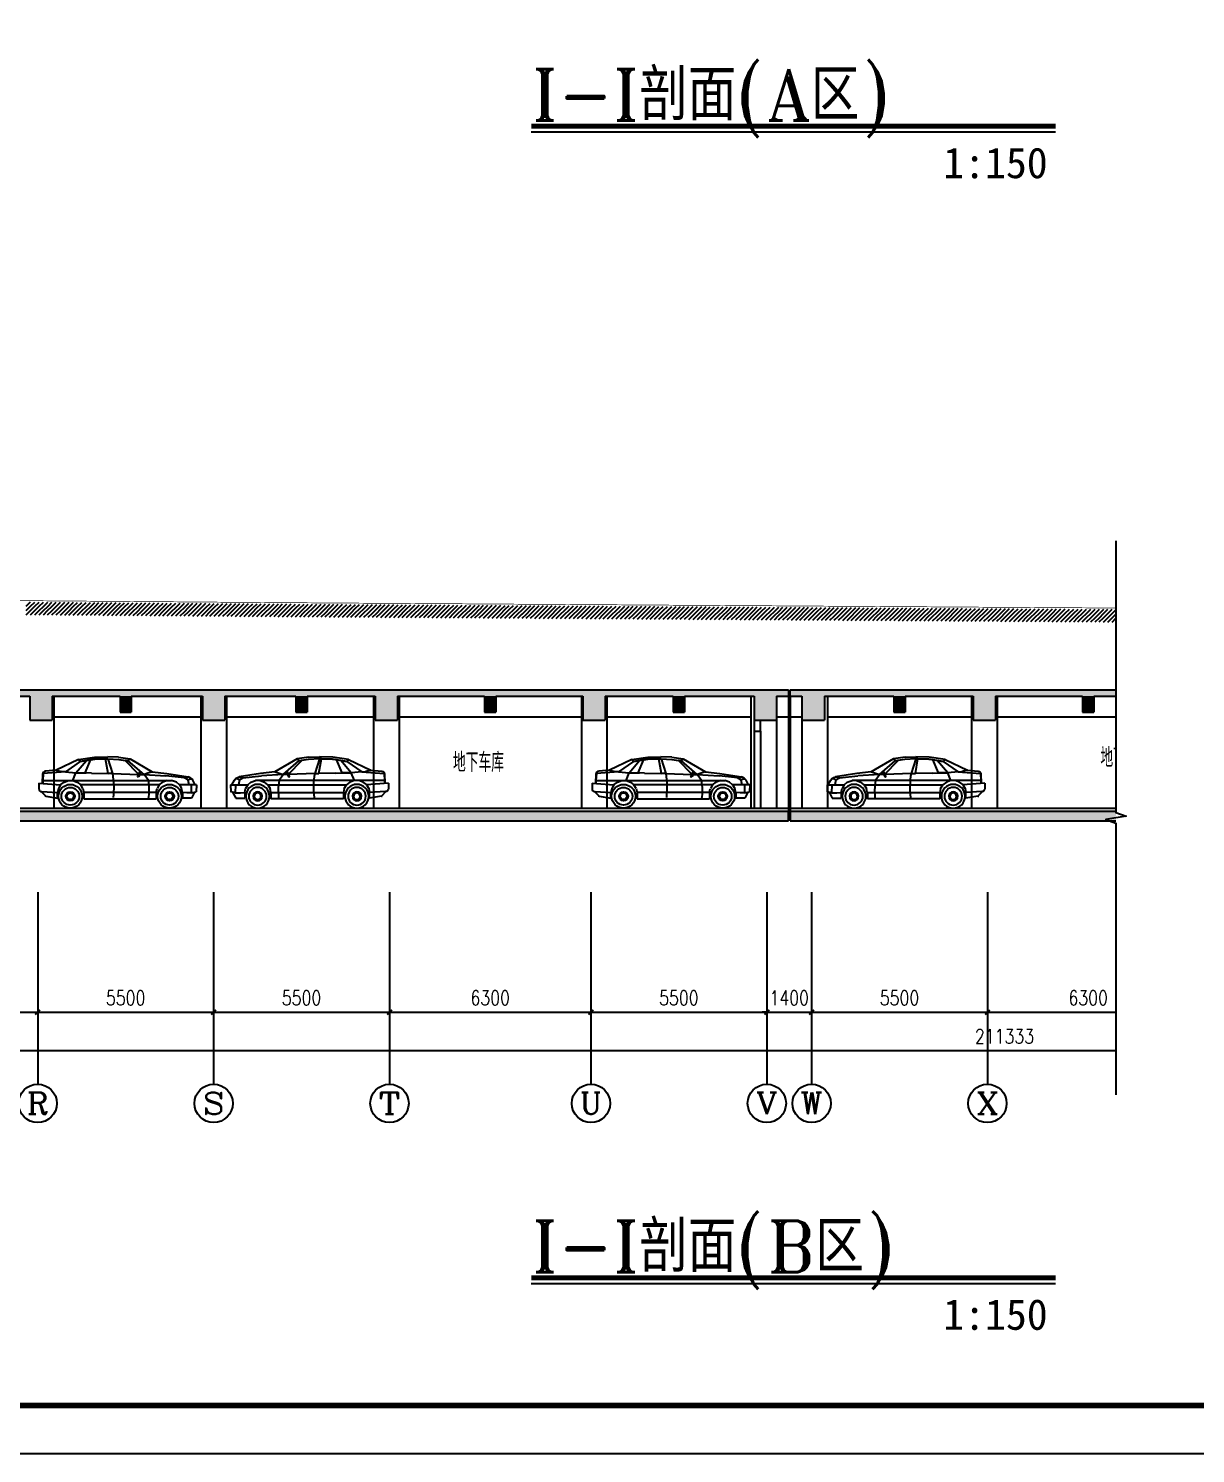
# Model space of a CAD drawing. Extents: x -1348811 to 123514, y -640545 to 749356.
# Drawn here: x -829079 to -792585, y 55076 to 99626 of the extents above; entities that cross this region are included whole.
import ezdxf
from ezdxf.enums import TextEntityAlignment as Align
from ezdxf.xclip import XClip

# ---------------------------------------------------------------- set-up
doc = ezdxf.new("R2010")
doc.units = 0
doc.header["$LTSCALE"] = 10
doc.header["$MEASUREMENT"] = 0
doc.header["$XCLIPFRAME"] = 0
doc.layers.get('0').update_dxf_attribs({"linetype": 'CONTINUOUS'})
doc.layers.get('Defpoints').update_dxf_attribs({"linetype": 'CONTINUOUS'})
for name, color, linetype in [('AXIS', 3, 'CONTINUOUS'), ('AXIS_TEXT', 7, 'CONTINUOUS'), ('DIM_SYMB', 3, 'CONTINUOUS'), ('PUB_HATCH', 9, 'CONTINUOUS'), ('TEXT', 7, 'CONTINUOUS'), ('TK', 7, 'CONTINUOUS'), ('wall', 8, 'CONTINUOUS'), ('WINDOW', 4, 'CONTINUOUS'), ('图框', 7, 'CONTINUOUS')]:
    doc.layers.add(name, color=color, linetype=linetype)
doc.styles.add('_TCH_AXIS', font='COMPLEX', dxfattribs={"bigfont": 'GBCBIG'})
doc.styles.add('DIM_FONT', font='SIMPLEX', dxfattribs={"width": 0.8, "bigfont": 'HZTXT'})
doc.styles.add('FS2', font='tjromans.shx', dxfattribs={"width": 0.8, "bigfont": 'tjhztxt.shx'})
doc.styles.get("Standard").update_dxf_attribs({"font": 'GBENOR', "bigfont": 'GBCBIG'})
doc.styles.add('STYLE5', font='simhei.ttf', dxfattribs={"width": 0.7})
doc.styles.add('TKZ1', font='tjromant.shx', dxfattribs={"width": 0.7, "bigfont": 'tjhts.shx'})
doc.dimstyles.new('DIMN150', dxfattribs={"dimscale": 1.5, "dimtxt": 300, "dimasz": 100, "dimexe": 250, "dimexo": 300, "dimgap": 150, "dimtad": 1, "dimdec": 0, "dimzin": 0, "dimdsep": 46, "dimtxsty": 'DIM_FONT', "dimblk": 'ARCHTICK', "dimcen": 0.09, "dimclrt": 7, "dimazin": 2, "dimtfac": 1, "dimtdec": 0, "dimtix": 1, "dimtmove": 2, "dimatfit": 3, "dimfxl": 0, "dimtolj": 1, "dimtzin": 0, "dimarcsym": 0})

# ---------------------------------------------------------------- blocks, each defined once
blk = doc.blocks.new('$elev$00000063')
for p, q in [((-1095, 1524), (-1792, 1196)), ((-1041, 1469), (-1505, 1142)), ((-1177, 1114), (-849, 1497)), ((-1095, 1524), (-596, 1598)), ((-1041, 1469), (-1095, 1524)), ((-1081, 1510), (-1068, 1497)), ((-1068, 1497), (-1041, 1469)), ((-1041, 1469), (-590, 1538)), ((-849, 1497), (-1041, 1469)), ((-891, 1109), (-713, 1524)), ((-713, 1524), (-849, 1497)), ((-685, 1524), (-713, 1524)), ((-590, 1538), (-685, 1524)), ((-596, 1598), (-183, 1613)), ((-180, 1551), (-590, 1538)), ((-590, 1538), (-249, 1551)), ((-249, 1551), (-180, 1551)), ((-166, 1087), (-249, 1551)), ((154, 1598), (-183, 1613)), ((-180, 1551), (161, 1524)), ((-180, 1551), (-33, 1085)), ((154, 1598), (516, 1551)), ((161, 1524), (462, 1483)), ((161, 1524), (366, 1497)), ((462, 1483), (366, 1497)), ((784, 1064), (366, 1497)), ((462, 1483), (489, 1524)), ((953, 1059), (462, 1483)), ((489, 1524), (516, 1551)), ((516, 1551), (1212, 1142)), ((-2218, 1068), (-2229, 786)), ((-2202, 1087), (-2215, 869)), ((-1505, 1142), (-2202, 1087)), ((-1792, 1196), (-2128, 1164)), ((-1792, 1196), (-1750, 1182)), ((-1750, 1182), (-1628, 1155)), ((-1505, 1142), (-1628, 1155)), ((-1505, 1142), (-1177, 1114)), ((-1273, 869), (-1177, 1114)), ((-1177, 1114), (-891, 1109)), ((-693, 1103), (-1177, 1114)), ((-891, 1109), (-853, 1107)), ((-693, 1103), (-166, 1087)), ((-33, 1085), (-166, 1087)), ((-33, 1085), (782, 1060)), ((746, 983), (779, 1053)), ((746, 983), (751, 987)), ((746, 983), (762, 983)), ((751, 987), (789, 1059)), ((783, 987), (762, 983)), ((779, 1053), (834, 1158)), ((822, 1059), (783, 987)), ((819, 1120), (789, 1059)), ((834, 1158), (819, 1120)), ((835, 1120), (822, 1059)), ((822, 1059), (953, 1059)), ((834, 1158), (835, 1120)), ((1076, 1101), (953, 1059)), ((1090, 869), (953, 1059)), ((953, 1059), (1636, 1019)), ((1172, 1128), (1076, 1101)), ((1212, 1142), (1172, 1128)), ((1212, 1142), (1661, 1087)), ((2210, 950), (1636, 1019)), ((1661, 1087), (2334, 982)), ((2319, 896), (2210, 950)), ((2219, 951), (2327, 973)), ((2319, 896), (2373, 909)), ((2319, 896), (2352, 738)), ((2373, 909), (2456, 923)), ((-2338, 786), (-2338, 622)), ((-2338, 786), (-1655, 732)), ((-2262, 524), (-2119, 377)), ((-2242, 522), (-1750, 500)), ((-2215, 869), (-2215, 786)), ((-2215, 869), (1814, 869)), ((-1723, 623), (-1750, 500)), ((-1750, 322), (-1750, 500)), ((-1655, 732), (-1723, 623)), ((-1650, 741), (-1546, 814)), ((-1546, 814), (-1409, 869)), ((-1273, 869), (-1136, 814)), ((-1136, 814), (-1027, 732)), ((-958, 623), (-1027, 732)), ((1431, 732), (-1027, 732)), ((-958, 623), (-931, 500)), ((-931, 500), (-931, 295)), ((1335, 500), (-931, 500)), ((1335, 500), (1335, 295)), ((1337, 499), (1362, 610)), ((1431, 732), (1363, 623)), ((1431, 732), (1541, 814)), ((1677, 869), (1541, 814)), ((1964, 814), (1814, 869)), ((2060, 732), (1964, 814)), ((2436, 738), (2060, 732)), ((2060, 732), (2127, 623)), ((2155, 500), (2127, 623)), ((2155, 500), (2155, 322)), ((2291, 486), (2155, 500)), ((2456, 486), (2291, 486)), ((2428, 486), (2587, 520)), ((2596, 735), (2436, 738)), ((2441, 488), (2436, 738)), ((2523, 488), (2437, 322)), ((2556, 735), (2480, 878)), ((2596, 735), (2587, 520)), ((-2119, 377), (-2147, 377)), ((-2119, 377), (-1750, 322)), ((-931, 295), (1335, 295)), ((2437, 322), (2155, 322))]:
    blk.add_line(p, q)
for points in [[(-33, 1085, -0.073246), (-13, 336)], [(1079, 868, -0.088107), (1087, 295)]]:
    blk.add_lwpolyline(points, format="xyb")
for centre, radius in [((-1352, 377), 372), ((-1352, 377), 277), ((-1352, 377), 141), ((-1352, 377), 104), ((1751, 377), 372), ((1751, 377), 277), ((1751, 377), 141), ((1751, 377), 104)]:
    blk.add_circle(centre, radius)
for centre, radius, start, end in [((-2118, 1064), 100, 95.5094, 177.8582), ((2303, 784), 200, 27.974, 81.1208), ((-2238, 622), 100, 180, 267.3569)]:
    blk.add_arc(centre, radius, start, end)
at = {"width": 0.8, "flags": 9}
for tag in ['XSIZE', 'YSIZE']:
    blk.add_attdef(tag, (0, 0), '', height=0.5, dxfattribs=at)
blk = doc.blocks.new('$LinePat$00000001')
for p, q in [((100, 0), (0, -100)), ((100, -100), (0, -200)), ((100, -200), (0, -300))]:
    blk.add_line(p, q)
blk = doc.blocks.new('_ArchTick')
at = {"color": 0, "linetype": 'ByBlock', "const_width": 0.4}
blk.add_lwpolyline([(-0.5, -0.5), (0.5, 0.5)], dxfattribs=at)
blk = doc.blocks.new('*D1665')
at = {"layer": 'AXIS', "color": 0, "lineweight": -2}
for p, q in [((0, -18434), (0, -23309)), ((211333, -18434), (211333, -23309)), ((0, -22934), (211333, -22934))]:
    blk.add_line(p, q, dxfattribs=at)
at = {"layer": 'Defpoints', "color": 0}
for p in [(0, -17984), (211333, -17984), (211333, -22934)]:
    blk.add_point(p, dxfattribs=at)
at = {"layer": 'AXIS', "color": 0, "lineweight": -2, "xscale": 150, "yscale": 150, "zscale": 150, "rotation": 180}
blk.add_blockref('_ArchTick', (0, -22934), dxfattribs=at)
at = {"layer": 'AXIS', "color": 0, "lineweight": -2, "xscale": 150, "yscale": 150, "zscale": 150}
blk.add_blockref('_ArchTick', (211333, -22934), dxfattribs=at)
at = {"layer": 'AXIS', "color": 7, "insert": (105667, -22484), "char_height": 450, "attachment_point": 5, "style": 'DIM_FONT'}
blk.add_mtext('\\A1;211333', dxfattribs=at)
blk = doc.blocks.new('*D1680')
at = {"layer": 'AXIS', "color": 0, "lineweight": -2}
for p, q in [((69133, -18434), (69133, -22109)), ((75433, -18434), (75433, -22109)), ((69133, -21734), (75433, -21734))]:
    blk.add_line(p, q, dxfattribs=at)
at = {"layer": 'Defpoints', "color": 0}
for p in [(69133, -17984), (75433, -17984), (75433, -21734)]:
    blk.add_point(p, dxfattribs=at)
at = {"layer": 'AXIS', "color": 0, "lineweight": -2, "xscale": 150, "yscale": 150, "zscale": 150, "rotation": 180}
blk.add_blockref('_ArchTick', (69133, -21734), dxfattribs=at)
at = {"layer": 'AXIS', "color": 0, "lineweight": -2, "xscale": 150, "yscale": 150, "zscale": 150}
blk.add_blockref('_ArchTick', (75433, -21734), dxfattribs=at)
at = {"layer": 'AXIS', "color": 7, "insert": (72283, -21284), "char_height": 450, "attachment_point": 5, "style": 'DIM_FONT'}
blk.add_mtext('\\A1;6300', dxfattribs=at)
blk = doc.blocks.new('*D1681')
at = {"layer": 'AXIS', "color": 0, "lineweight": -2}
for p, q in [((75433, -18434), (75433, -22109)), ((80933, -18434), (80933, -22109)), ((75433, -21734), (80933, -21734))]:
    blk.add_line(p, q, dxfattribs=at)
at = {"layer": 'Defpoints', "color": 0}
for p in [(75433, -17984), (80933, -17984), (80933, -21734)]:
    blk.add_point(p, dxfattribs=at)
at = {"layer": 'AXIS', "color": 0, "lineweight": -2, "xscale": 150, "yscale": 150, "zscale": 150, "rotation": 180}
blk.add_blockref('_ArchTick', (75433, -21734), dxfattribs=at)
at = {"layer": 'AXIS', "color": 0, "lineweight": -2, "xscale": 150, "yscale": 150, "zscale": 150}
blk.add_blockref('_ArchTick', (80933, -21734), dxfattribs=at)
at = {"layer": 'AXIS', "color": 7, "insert": (78183, -21284), "char_height": 450, "attachment_point": 5, "style": 'DIM_FONT'}
blk.add_mtext('\\A1;5500', dxfattribs=at)
blk = doc.blocks.new('*D1682')
at = {"layer": 'AXIS', "color": 0, "lineweight": -2}
for p, q in [((80933, -18434), (80933, -22109)), ((86433, -18434), (86433, -22109)), ((80933, -21734), (86433, -21734))]:
    blk.add_line(p, q, dxfattribs=at)
at = {"layer": 'Defpoints', "color": 0}
for p in [(80933, -17984), (86433, -17984), (86433, -21734)]:
    blk.add_point(p, dxfattribs=at)
at = {"layer": 'AXIS', "color": 0, "lineweight": -2, "xscale": 150, "yscale": 150, "zscale": 150, "rotation": 180}
blk.add_blockref('_ArchTick', (80933, -21734), dxfattribs=at)
at = {"layer": 'AXIS', "color": 0, "lineweight": -2, "xscale": 150, "yscale": 150, "zscale": 150}
blk.add_blockref('_ArchTick', (86433, -21734), dxfattribs=at)
at = {"layer": 'AXIS', "color": 7, "insert": (83683, -21284), "char_height": 450, "attachment_point": 5, "style": 'DIM_FONT'}
blk.add_mtext('\\A1;5500', dxfattribs=at)
blk = doc.blocks.new('*D1683')
at = {"layer": 'AXIS', "color": 0, "lineweight": -2}
for p, q in [((86433, -18434), (86433, -22109)), ((92733, -18434), (92733, -22109)), ((86433, -21734), (92733, -21734))]:
    blk.add_line(p, q, dxfattribs=at)
at = {"layer": 'Defpoints', "color": 0}
for p in [(86433, -17984), (92733, -17984), (92733, -21734)]:
    blk.add_point(p, dxfattribs=at)
at = {"layer": 'AXIS', "color": 0, "lineweight": -2, "xscale": 150, "yscale": 150, "zscale": 150, "rotation": 180}
blk.add_blockref('_ArchTick', (86433, -21734), dxfattribs=at)
at = {"layer": 'AXIS', "color": 0, "lineweight": -2, "xscale": 150, "yscale": 150, "zscale": 150}
blk.add_blockref('_ArchTick', (92733, -21734), dxfattribs=at)
at = {"layer": 'AXIS', "color": 7, "insert": (89583, -21284), "char_height": 450, "attachment_point": 5, "style": 'DIM_FONT'}
blk.add_mtext('\\A1;6300', dxfattribs=at)
blk = doc.blocks.new('*D1684')
at = {"layer": 'AXIS', "color": 0, "lineweight": -2}
for p, q in [((92733, -18434), (92733, -22109)), ((98233, -18434), (98233, -22109)), ((92733, -21734), (98233, -21734))]:
    blk.add_line(p, q, dxfattribs=at)
at = {"layer": 'Defpoints', "color": 0}
for p in [(92733, -17984), (98233, -17984), (98233, -21734)]:
    blk.add_point(p, dxfattribs=at)
at = {"layer": 'AXIS', "color": 0, "lineweight": -2, "xscale": 150, "yscale": 150, "zscale": 150, "rotation": 180}
blk.add_blockref('_ArchTick', (92733, -21734), dxfattribs=at)
at = {"layer": 'AXIS', "color": 0, "lineweight": -2, "xscale": 150, "yscale": 150, "zscale": 150}
blk.add_blockref('_ArchTick', (98233, -21734), dxfattribs=at)
at = {"layer": 'AXIS', "color": 7, "insert": (95483, -21284), "char_height": 450, "attachment_point": 5, "style": 'DIM_FONT'}
blk.add_mtext('\\A1;5500', dxfattribs=at)
blk = doc.blocks.new('*D1685')
at = {"layer": 'AXIS', "color": 0, "lineweight": -2}
for p, q in [((98233, -18434), (98233, -22109)), ((99633, -18434), (99633, -22109)), ((98233, -21734), (98083, -21734)), ((98233, -21734), (99633, -21734)), ((99633, -21734), (99783, -21734))]:
    blk.add_line(p, q, dxfattribs=at)
at = {"layer": 'Defpoints', "color": 0}
for p in [(98233, -17984), (99633, -17984), (99633, -21734)]:
    blk.add_point(p, dxfattribs=at)
at = {"layer": 'AXIS', "color": 0, "lineweight": -2, "xscale": 150, "yscale": 150, "zscale": 150}
blk.add_blockref('_ArchTick', (98233, -21734), dxfattribs=at)
at = {"layer": 'AXIS', "color": 0, "lineweight": -2, "xscale": 150, "yscale": 150, "zscale": 150, "rotation": 180}
blk.add_blockref('_ArchTick', (99633, -21734), dxfattribs=at)
at = {"layer": 'AXIS', "color": 7, "insert": (98933, -21284), "char_height": 450, "attachment_point": 5, "style": 'DIM_FONT'}
blk.add_mtext('\\A1;1400', dxfattribs=at)
blk = doc.blocks.new('*D1686')
at = {"layer": 'AXIS', "color": 0, "lineweight": -2}
for p, q in [((99633, -18434), (99633, -22109)), ((105133, -18434), (105133, -22109)), ((99633, -21734), (105133, -21734))]:
    blk.add_line(p, q, dxfattribs=at)
at = {"layer": 'Defpoints', "color": 0}
for p in [(99633, -17984), (105133, -17984), (105133, -21734)]:
    blk.add_point(p, dxfattribs=at)
at = {"layer": 'AXIS', "color": 0, "lineweight": -2, "xscale": 150, "yscale": 150, "zscale": 150, "rotation": 180}
blk.add_blockref('_ArchTick', (99633, -21734), dxfattribs=at)
at = {"layer": 'AXIS', "color": 0, "lineweight": -2, "xscale": 150, "yscale": 150, "zscale": 150}
blk.add_blockref('_ArchTick', (105133, -21734), dxfattribs=at)
at = {"layer": 'AXIS', "color": 7, "insert": (102383, -21284), "char_height": 450, "attachment_point": 5, "style": 'DIM_FONT'}
blk.add_mtext('\\A1;5500', dxfattribs=at)
blk = doc.blocks.new('*D1687')
at = {"layer": 'AXIS', "color": 0, "lineweight": -2}
for p, q in [((105133, -18434), (105133, -22109)), ((111433, -18434), (111433, -22109)), ((105133, -21734), (111433, -21734))]:
    blk.add_line(p, q, dxfattribs=at)
at = {"layer": 'Defpoints', "color": 0}
for p in [(105133, -17984), (111433, -17984), (111433, -21734)]:
    blk.add_point(p, dxfattribs=at)
at = {"layer": 'AXIS', "color": 0, "lineweight": -2, "xscale": 150, "yscale": 150, "zscale": 150, "rotation": 180}
blk.add_blockref('_ArchTick', (105133, -21734), dxfattribs=at)
at = {"layer": 'AXIS', "color": 0, "lineweight": -2, "xscale": 150, "yscale": 150, "zscale": 150}
blk.add_blockref('_ArchTick', (111433, -21734), dxfattribs=at)
at = {"layer": 'AXIS', "color": 7, "insert": (108283, -21284), "char_height": 450, "attachment_point": 5, "style": 'DIM_FONT'}
blk.add_mtext('\\A1;6300', dxfattribs=at)
blk = doc.blocks.new('A1+')
at = {"layer": '图框'}
blk.add_line((0, -59400), (105100, -59400), dxfattribs=at)
at = {"layer": '图框', "const_width": 120}
blk.add_lwpolyline([(104100, -1000), (2500, -1000), (2500, -58400), (104100, -58400)], close=True, dxfattribs=at)
blk = doc.blocks.new('PM')
at = {"layer": 'AXIS'}
for p, q in [((75433.4, -17984), (75433.4, -23984)), ((80933.4, -17984), (80933.4, -23984)), ((86433.4, -17984), (86433.4, -23984)), ((92733.4, -17984), (92733.4, -23984)), ((98233.4, -17984), (98233.4, -23984)), ((99633.4, -17984), (99633.4, -23984)), ((105133.4, -17984), (105133.4, -23984))]:
    blk.add_line(p, q, dxfattribs=at)
for centre in [(75433.4, -24584), (80933.4, -24584), (86433.4, -24584), (92733.4, -24584), (98233.4, -24584), (99633.4, -24584), (105133.4, -24584)]:
    blk.add_circle(centre, 600, dxfattribs=at)
at = {"layer": 'PUB_HATCH'}
for points in [[(64233.4, -11849.7), (64233.4, -11649.7), (98908.4, -11849.7), (98908.4, -11649.7)], [(75183.4, -11849.7), (75883.4, -11849.7), (75183.4, -12599.7), (75883.4, -12599.7)], [(78008.4, -11849.7), (78358.4, -11849.7), (78008.4, -12349.7), (78358.4, -12349.7)], [(80583.4, -11849.7), (81283.4, -11849.7), (80583.4, -12599.7), (81283.4, -12599.7)], [(83508.4, -11849.7), (83858.4, -11849.7), (83508.4, -12349.7), (83858.4, -12349.7)], [(85983.4, -11849.7), (86683.4, -11849.7), (85983.4, -12599.7), (86683.4, -12599.7)], [(89408.4, -11849.7), (89758.4, -11849.7), (89408.4, -12349.7), (89758.4, -12349.7)], [(92483.4, -11849.7), (93183.4, -11849.7), (92483.4, -12599.7), (93183.4, -12599.7)], [(95308.4, -11849.7), (95658.4, -11849.7), (95308.4, -12349.7), (95658.4, -12349.7)], [(97833.4, -11849.7), (98533.4, -11849.7), (97833.4, -12599.7), (98533.4, -12599.7)], [(98958.4, -11849.7), (98958.4, -11649.7), (111083.4, -11849.7), (111089.5, -11651.4)], [(99333.4, -11849.7), (100033.4, -11849.7), (99333.4, -12599.7), (100033.4, -12599.7)], [(102208.4, -11849.7), (102558.4, -11849.7), (102208.4, -12349.7), (102558.4, -12349.7)], [(104683.4, -11849.7), (105383.4, -11849.7), (104683.4, -12599.7), (105383.4, -12599.7)], [(108108.4, -11849.7), (108458.4, -11849.7), (108108.4, -12349.7), (108458.4, -12349.7)], [(111031.9, -15449.7), (111027.3, -15749.7), (63432.4, -15449.7), (63418.6, -15749.4)]]:
    blk.add_solid(points, dxfattribs=at)
at = {"layer": 'wall'}
for p, q in [((63433.4, -11649.7), (98908.4, -11649.7)), ((72458.4, -11849.7), (75183.4, -11849.7)), ((75183.4, -11849.7), (75183.4, -12599.7)), ((75883.4, -11849.7), (78008.4, -11849.7)), ((75883.4, -11849.7), (75883.4, -12599.7)), ((78008.4, -11849.7), (78008.4, -12349.7)), ((78358.4, -11849.7), (80583.4, -11849.7)), ((78358.4, -11849.7), (78358.4, -12349.7)), ((80583.4, -11849.7), (80583.4, -12599.7)), ((81283.4, -11849.7), (83508.4, -11849.7)), ((81283.4, -11849.7), (81283.4, -12599.7)), ((83508.4, -11849.7), (83508.4, -12349.7)), ((83858.4, -11849.7), (85983.4, -11849.7)), ((83858.4, -11849.7), (83858.4, -12349.7)), ((85983.4, -11849.7), (85983.4, -12599.7)), ((86683.4, -11849.7), (89408.4, -11849.7)), ((86683.4, -11849.7), (86683.4, -12599.7)), ((89408.4, -11849.7), (89408.4, -12349.7)), ((89758.4, -11849.7), (92483.4, -11849.7)), ((89758.4, -11849.7), (89758.4, -12349.7)), ((92483.4, -11849.7), (92483.4, -12599.7)), ((93183.4, -11849.7), (95308.4, -11849.7)), ((93183.4, -11849.7), (93183.4, -12599.7)), ((95308.4, -11849.7), (95308.4, -12349.7)), ((95658.4, -11849.7), (97833.4, -11849.7)), ((95658.4, -11849.7), (95658.4, -12349.7)), ((97833.4, -11849.7), (97833.4, -12599.7)), ((98533.4, -11849.7), (98908.4, -11849.7)), ((98533.4, -11849.7), (98533.4, -12599.7)), ((98908.4, -11649.7), (98908.4, -11849.7)), ((98958.4, -11849.7), (98958.4, -11649.7)), ((98958.4, -11649.7), (111033.4, -11649.7)), ((98958.4, -11849.7), (99333.4, -11849.7)), ((99333.4, -11849.7), (99333.4, -12599.7)), ((100033.4, -11849.7), (102208.4, -11849.7)), ((100033.4, -11849.7), (100033.4, -12599.7)), ((102208.4, -11849.7), (102208.4, -12349.7)), ((102558.4, -11849.7), (104683.4, -11849.7)), ((102558.4, -11849.7), (102558.4, -12349.7)), ((104683.4, -11849.7), (104683.4, -12599.7)), ((105383.4, -11849.7), (108108.4, -11849.7)), ((105383.4, -11849.7), (105383.4, -12599.7)), ((108108.4, -11849.7), (108108.4, -12349.7)), ((108458.4, -11849.7), (111083.4, -11849.7)), ((108458.4, -11849.7), (108458.4, -12349.7)), ((78008.4, -12349.7), (78358.4, -12349.7)), ((83508.4, -12349.7), (83858.4, -12349.7)), ((89408.4, -12349.7), (89758.4, -12349.7)), ((95308.4, -12349.7), (95658.4, -12349.7)), ((102208.4, -12349.7), (102558.4, -12349.7)), ((108108.4, -12349.7), (108458.4, -12349.7)), ((75183.4, -12599.7), (75883.4, -12599.7)), ((80583.4, -12599.7), (81283.4, -12599.7)), ((85983.4, -12599.7), (86683.4, -12599.7)), ((92483.4, -12599.7), (93183.4, -12599.7)), ((97833.4, -12599.7), (98533.4, -12599.7)), ((99333.4, -12599.7), (100033.4, -12599.7)), ((104683.4, -12599.7), (105383.4, -12599.7)), ((63432.4, -15449.7), (98908.4, -15449.7)), ((98908.4, -15749.7), (98908.4, -15449.7)), ((98958.4, -15449.7), (111031.9, -15449.7)), ((98958.4, -15449.7), (98958.4, -15749.7)), ((63424.3, -15749.7), (98908.4, -15749.7)), ((98958.4, -15749.7), (111027.3, -15749.7))]:
    blk.add_line(p, q, dxfattribs=at)
blk.add_lwpolyline([(97833.4, -12599.7), (97833.4, -12949.7), (98033.4, -12949.7), (98033.4, -12599.7)], dxfattribs=at)
at = {"layer": 'WINDOW'}
for p, q in [((75933.4, -11849.7), (75933.4, -15349.7)), ((80533.4, -11849.7), (80533.4, -15349.7)), ((81333.4, -11849.7), (81333.4, -15349.7)), ((85933.4, -11849.7), (85933.4, -15349.7)), ((86733.4, -11849.7), (86733.4, -15349.7)), ((92433.4, -11849.7), (92433.4, -15349.7)), ((93233.4, -11849.7), (93233.4, -15349.7)), ((97733.4, -11849.7), (97733.4, -15349.7)), ((98908.4, -11849.7), (98908.4, -15449.7)), ((98958.4, -11849.7), (98958.4, -15449.7)), ((100133.4, -11849.7), (100133.4, -15349.7)), ((104633.4, -11849.7), (104633.4, -15349.7)), ((105433.4, -11849.7), (105433.4, -15349.7)), ((75933.4, -12499.7), (80533.4, -12499.7)), ((81333.4, -12499.7), (85933.4, -12499.7)), ((86733.4, -12499.7), (92433.4, -12499.7)), ((93233.4, -12499.7), (97733.4, -12499.7)), ((98533.4, -12499.7), (98908.4, -12499.7)), ((98533.4, -12599.7), (98533.4, -15349.7)), ((98958.4, -12499.7), (99333.4, -12499.7)), ((99333.4, -12599.7), (99333.4, -15349.7)), ((100133.4, -12499.7), (104633.4, -12499.7)), ((105433.4, -12499.7), (111033.4, -12499.7)), ((97833.4, -12949.7), (97833.4, -15349.7)), ((98033.4, -12949.7), (98033.4, -15349.7)), ((63433.4, -15349.7), (98908.4, -15349.7)), ((98958.4, -15349.7), (111033.4, -15349.7))]:
    blk.add_line(p, q, dxfattribs=at)
at = {"layer": 'WINDOW', "const_width": 20}
blk.add_lwpolyline([(-2804.2, -7749.7), (8787.2, -8249.7), (38133.4, -8569.7), (66251.4, -8799.7), (83216.3, -8929.7), (128148.2, -9219.7), (141243.1, -9299.7), (189509.6, -9589.7), (209333.4, -9799.7)], dxfattribs=at)
at = {"layer": 'PUB_HATCH', "yscale": 1.333333333333333, "zscale": 1.333333333333333}
for p, xscale, rotation in [((75067.4, -8917.2), 1.335865907079527, 359.5609593305952), ((75201, -8918.3), 1.335865907079527, 359.5609593305952), ((75334.6, -8919.3), 1.335865907079527, 359.5609593305952), ((75468.2, -8920.3), 1.335865907079527, 359.5609593305952), ((75601.8, -8921.3), 1.335865907079527, 359.5609593305952), ((75735.4, -8922.4), 1.335865907079527, 359.5609593305952), ((75868.9, -8923.4), 1.335865907079527, 359.5609593305952), ((76002.5, -8924.4), 1.335865907079527, 359.5609593305952), ((76136.1, -8925.4), 1.335865907079527, 359.5609593305952), ((76269.7, -8926.5), 1.335865907079527, 359.5609593305952), ((76403.3, -8927.5), 1.335865907079527, 359.5609593305952), ((76536.9, -8928.5), 1.335865907079527, 359.5609593305952), ((76670.4, -8929.5), 1.335865907079527, 359.5609593305952), ((76804, -8930.5), 1.335865907079527, 359.5609593305952), ((76937.6, -8931.6), 1.335865907079527, 359.5609593305952), ((77071.2, -8932.6), 1.335865907079527, 359.5609593305952), ((77204.8, -8933.6), 1.335865907079527, 359.5609593305952), ((77338.3, -8934.6), 1.335865907079527, 359.5609593305952), ((77471.9, -8935.7), 1.335865907079527, 359.5609593305952), ((77605.5, -8936.7), 1.335865907079527, 359.5609593305952), ((77739.1, -8937.7), 1.335865907079527, 359.5609593305952), ((77872.7, -8938.7), 1.335865907079527, 359.5609593305952), ((78006.3, -8939.8), 1.335865907079527, 359.5609593305952), ((78139.8, -8940.8), 1.335865907079527, 359.5609593305952), ((78273.4, -8941.8), 1.335865907079527, 359.5609593305952), ((78407, -8942.8), 1.335865907079527, 359.5609593305952), ((78540.6, -8943.9), 1.335865907079527, 359.5609593305952), ((78674.2, -8944.9), 1.335865907079527, 359.5609593305952), ((78807.8, -8945.9), 1.335865907079527, 359.5609593305952), ((78941.3, -8946.9), 1.335865907079527, 359.5609593305952), ((79074.9, -8947.9), 1.335865907079527, 359.5609593305952), ((79208.5, -8949), 1.335865907079527, 359.5609593305952), ((79342.1, -8950), 1.335865907079527, 359.5609593305952), ((79475.7, -8951), 1.335865907079527, 359.5609593305952), ((79609.3, -8952), 1.335865907079527, 359.5609593305952), ((79742.8, -8953.1), 1.335865907079527, 359.5609593305952), ((79876.4, -8954.1), 1.335865907079527, 359.5609593305952), ((80010, -8955.1), 1.335865907079527, 359.5609593305952), ((80143.6, -8956.1), 1.335865907079527, 359.5609593305952), ((80277.2, -8957.2), 1.335865907079527, 359.5609593305952), ((80410.7, -8958.2), 1.335865907079527, 359.5609593305952), ((80544.3, -8959.2), 1.335865907079527, 359.5609593305952), ((80677.9, -8960.2), 1.335865907079527, 359.5609593305952), ((80811.5, -8961.3), 1.335865907079527, 359.5609593305952), ((80945.1, -8962.3), 1.335865907079527, 359.5609593305952), ((81078.7, -8963.3), 1.335865907079527, 359.5609593305952), ((81212.2, -8964.3), 1.335865907079527, 359.5609593305952), ((81345.8, -8965.3), 1.335865907079527, 359.5609593305952), ((81479.4, -8966.4), 1.335865907079527, 359.5609593305952), ((81613, -8967.4), 1.335865907079527, 359.5609593305952), ((81746.6, -8968.4), 1.335865907079527, 359.5609593305952), ((81880.2, -8969.4), 1.335865907079527, 359.5609593305952), ((82013.7, -8970.5), 1.335865907079527, 359.5609593305952), ((82147.3, -8971.5), 1.335865907079527, 359.5609593305952), ((82280.9, -8972.5), 1.335865907079527, 359.5609593305952), ((82414.5, -8973.5), 1.335865907079527, 359.5609593305952), ((82548.1, -8974.6), 1.335865907079527, 359.5609593305952), ((82681.7, -8975.6), 1.335865907079527, 359.5609593305952), ((82815.2, -8976.6), 1.335865907079527, 359.5609593305952), ((82948.8, -8977.6), 1.335865907079527, 359.5609593305952), ((83082.4, -8978.7), 1.335865907079527, 359.5609593305952), ((83216, -8979.7), 1.337287552432746, 359.6302059310956), ((83349.7, -8980.5), 1.337287552432746, 359.6302059310956), ((83483.4, -8981.4), 1.337287552432746, 359.6302059310956), ((83617.2, -8982.3), 1.337287552432746, 359.6302059310956), ((83750.9, -8983.1), 1.337287552432746, 359.6302059310956), ((83884.6, -8984), 1.337287552432746, 359.6302059310956), ((84018.3, -8984.9), 1.337287552432746, 359.6302059310956), ((84152.1, -8985.7), 1.337287552432746, 359.6302059310956), ((84285.8, -8986.6), 1.337287552432746, 359.6302059310956), ((84419.5, -8987.4), 1.337287552432746, 359.6302059310956), ((84553.2, -8988.3), 1.337287552432746, 359.6302059310956), ((84687, -8989.2), 1.337287552432746, 359.6302059310956), ((84820.7, -8990), 1.337287552432746, 359.6302059310956), ((84954.4, -8990.9), 1.337287552432746, 359.6302059310956), ((85088.1, -8991.8), 1.337287552432746, 359.6302059310956), ((85221.9, -8992.6), 1.337287552432746, 359.6302059310956), ((85355.6, -8993.5), 1.337287552432746, 359.6302059310956), ((85489.3, -8994.4), 1.337287552432746, 359.6302059310956), ((85623.1, -8995.2), 1.337287552432746, 359.6302059310956), ((85756.8, -8996.1), 1.337287552432746, 359.6302059310956), ((85890.5, -8996.9), 1.337287552432746, 359.6302059310956), ((86024.2, -8997.8), 1.337287552432746, 359.6302059310956), ((86158, -8998.7), 1.337287552432746, 359.6302059310956), ((86291.7, -8999.5), 1.337287552432746, 359.6302059310956), ((86425.4, -9000.4), 1.337287552432746, 359.6302059310956), ((86559.1, -9001.3), 1.337287552432746, 359.6302059310956), ((86692.9, -9002.1), 1.337287552432746, 359.6302059310956), ((86826.6, -9003), 1.337287552432746, 359.6302059310956), ((86960.3, -9003.8), 1.337287552432746, 359.6302059310956), ((87094, -9004.7), 1.337287552432746, 359.6302059310956), ((87227.8, -9005.6), 1.337287552432746, 359.6302059310956), ((87361.5, -9006.4), 1.337287552432746, 359.6302059310956), ((87495.2, -9007.3), 1.337287552432746, 359.6302059310956), ((87628.9, -9008.2), 1.337287552432746, 359.6302059310956), ((87762.7, -9009), 1.337287552432746, 359.6302059310956), ((87896.4, -9009.9), 1.337287552432746, 359.6302059310956), ((88030.1, -9010.8), 1.337287552432746, 359.6302059310956), ((88163.8, -9011.6), 1.337287552432746, 359.6302059310956), ((88297.6, -9012.5), 1.337287552432746, 359.6302059310956), ((88431.3, -9013.3), 1.337287552432746, 359.6302059310956), ((88565, -9014.2), 1.337287552432746, 359.6302059310956), ((88698.7, -9015.1), 1.337287552432746, 359.6302059310956), ((88832.5, -9015.9), 1.337287552432746, 359.6302059310956), ((88966.2, -9016.8), 1.337287552432746, 359.6302059310956), ((89099.9, -9017.7), 1.337287552432746, 359.6302059310956), ((89233.7, -9018.5), 1.337287552432746, 359.6302059310956), ((89367.4, -9019.4), 1.337287552432746, 359.6302059310956), ((89501.1, -9020.2), 1.337287552432746, 359.6302059310956), ((89634.8, -9021.1), 1.337287552432746, 359.6302059310956), ((89768.6, -9022), 1.337287552432746, 359.6302059310956), ((89902.3, -9022.8), 1.337287552432746, 359.6302059310956), ((90036, -9023.7), 1.337287552432746, 359.6302059310956), ((90169.7, -9024.6), 1.337287552432746, 359.6302059310956), ((90303.5, -9025.4), 1.337287552432746, 359.6302059310956), ((90437.2, -9026.3), 1.337287552432746, 359.6302059310956), ((90570.9, -9027.2), 1.337287552432746, 359.6302059310956), ((90704.6, -9028), 1.337287552432746, 359.6302059310956), ((90838.4, -9028.9), 1.337287552432746, 359.6302059310956), ((90972.1, -9029.7), 1.337287552432746, 359.6302059310956), ((91105.8, -9030.6), 1.337287552432746, 359.6302059310956), ((91239.5, -9031.5), 1.337287552432746, 359.6302059310956), ((91373.3, -9032.3), 1.337287552432746, 359.6302059310956), ((91507, -9033.2), 1.337287552432746, 359.6302059310956), ((91640.7, -9034.1), 1.337287552432746, 359.6302059310956), ((91774.4, -9034.9), 1.337287552432746, 359.6302059310956), ((91908.2, -9035.8), 1.337287552432746, 359.6302059310956), ((92041.9, -9036.6), 1.337287552432746, 359.6302059310956), ((92175.6, -9037.5), 1.337287552432746, 359.6302059310956), ((92309.4, -9038.4), 1.337287552432746, 359.6302059310956), ((92443.1, -9039.2), 1.337287552432746, 359.6302059310956), ((92576.8, -9040.1), 1.337287552432746, 359.6302059310956), ((92710.5, -9041), 1.337287552432746, 359.6302059310956), ((92844.3, -9041.8), 1.337287552432746, 359.6302059310956), ((92978, -9042.7), 1.337287552432746, 359.6302059310956), ((93111.7, -9043.5), 1.337287552432746, 359.6302059310956), ((93245.4, -9044.4), 1.337287552432746, 359.6302059310956), ((93379.2, -9045.3), 1.337287552432746, 359.6302059310956), ((93512.9, -9046.1), 1.337287552432746, 359.6302059310956), ((93646.6, -9047), 1.337287552432746, 359.6302059310956), ((93780.3, -9047.9), 1.337287552432746, 359.6302059310956), ((93914.1, -9048.7), 1.337287552432746, 359.6302059310956), ((94047.8, -9049.6), 1.337287552432746, 359.6302059310956), ((94181.5, -9050.5), 1.337287552432746, 359.6302059310956), ((94315.2, -9051.3), 1.337287552432746, 359.6302059310956), ((94449, -9052.2), 1.337287552432746, 359.6302059310956), ((94582.7, -9053), 1.337287552432746, 359.6302059310956), ((94716.4, -9053.9), 1.337287552432746, 359.6302059310956), ((94850.1, -9054.8), 1.337287552432746, 359.6302059310956), ((94983.9, -9055.6), 1.337287552432746, 359.6302059310956), ((95117.6, -9056.5), 1.337287552432746, 359.6302059310956), ((95251.3, -9057.4), 1.337287552432746, 359.6302059310956), ((95385, -9058.2), 1.337287552432746, 359.6302059310956), ((95518.8, -9059.1), 1.337287552432746, 359.6302059310956), ((95652.5, -9059.9), 1.337287552432746, 359.6302059310956), ((95786.2, -9060.8), 1.337287552432746, 359.6302059310956), ((95920, -9061.7), 1.337287552432746, 359.6302059310956), ((96053.7, -9062.5), 1.337287552432746, 359.6302059310956), ((96187.4, -9063.4), 1.337287552432746, 359.6302059310956), ((96321.1, -9064.3), 1.337287552432746, 359.6302059310956), ((96454.9, -9065.1), 1.337287552432746, 359.6302059310956), ((96588.6, -9066), 1.337287552432746, 359.6302059310956), ((96722.3, -9066.9), 1.337287552432746, 359.6302059310956), ((96856, -9067.7), 1.337287552432746, 359.6302059310956), ((96989.8, -9068.6), 1.337287552432746, 359.6302059310956), ((97123.5, -9069.4), 1.337287552432746, 359.6302059310956), ((97257.2, -9070.3), 1.337287552432746, 359.6302059310956), ((97390.9, -9071.2), 1.337287552432746, 359.6302059310956), ((97524.7, -9072), 1.337287552432746, 359.6302059310956), ((97658.4, -9072.9), 1.337287552432746, 359.6302059310956), ((97792.1, -9073.8), 1.337287552432746, 359.6302059310956), ((97925.8, -9074.6), 1.337287552432746, 359.6302059310956), ((98059.6, -9075.5), 1.337287552432746, 359.6302059310956), ((98193.3, -9076.3), 1.337287552432746, 359.6302059310956), ((98327, -9077.2), 1.337287552432746, 359.6302059310956), ((98460.7, -9078.1), 1.337287552432746, 359.6302059310956), ((98594.5, -9078.9), 1.337287552432746, 359.6302059310956), ((98728.2, -9079.8), 1.337287552432746, 359.6302059310956), ((98861.9, -9080.7), 1.337287552432746, 359.6302059310956), ((98995.6, -9081.5), 1.337287552432746, 359.6302059310956), ((99129.4, -9082.4), 1.337287552432746, 359.6302059310956), ((99263.1, -9083.3), 1.337287552432746, 359.6302059310956), ((99396.8, -9084.1), 1.337287552432746, 359.6302059310956), ((99530.6, -9085), 1.337287552432746, 359.6302059310956), ((99664.3, -9085.8), 1.337287552432746, 359.6302059310956), ((99798, -9086.7), 1.337287552432746, 359.6302059310956), ((99931.7, -9087.6), 1.337287552432746, 359.6302059310956), ((100065.5, -9088.4), 1.337287552432746, 359.6302059310956), ((100199.2, -9089.3), 1.337287552432746, 359.6302059310956), ((100332.9, -9090.2), 1.337287552432746, 359.6302059310956), ((100466.6, -9091), 1.337287552432746, 359.6302059310956), ((100600.4, -9091.9), 1.337287552432746, 359.6302059310956), ((100734.1, -9092.7), 1.337287552432746, 359.6302059310956), ((100867.8, -9093.6), 1.337287552432746, 359.6302059310956), ((101001.5, -9094.5), 1.337287552432746, 359.6302059310956), ((101135.3, -9095.3), 1.337287552432746, 359.6302059310956), ((101269, -9096.2), 1.337287552432746, 359.6302059310956), ((101402.7, -9097.1), 1.337287552432746, 359.6302059310956), ((101536.4, -9097.9), 1.337287552432746, 359.6302059310956), ((101670.2, -9098.8), 1.337287552432746, 359.6302059310956), ((101803.9, -9099.7), 1.337287552432746, 359.6302059310956), ((101937.6, -9100.5), 1.337287552432746, 359.6302059310956), ((102071.3, -9101.4), 1.337287552432746, 359.6302059310956), ((102205.1, -9102.2), 1.337287552432746, 359.6302059310956), ((102338.8, -9103.1), 1.337287552432746, 359.6302059310956), ((102472.5, -9104), 1.337287552432746, 359.6302059310956), ((102606.3, -9104.8), 1.337287552432746, 359.6302059310956), ((102740, -9105.7), 1.337287552432746, 359.6302059310956), ((102873.7, -9106.6), 1.337287552432746, 359.6302059310956), ((103007.4, -9107.4), 1.337287552432746, 359.6302059310956), ((103141.2, -9108.3), 1.337287552432746, 359.6302059310956), ((103274.9, -9109.1), 1.337287552432746, 359.6302059310956), ((103408.6, -9110), 1.337287552432746, 359.6302059310956), ((103542.3, -9110.9), 1.337287552432746, 359.6302059310956), ((103676.1, -9111.7), 1.337287552432746, 359.6302059310956), ((103809.8, -9112.6), 1.337287552432746, 359.6302059310956), ((103943.5, -9113.5), 1.337287552432746, 359.6302059310956), ((104077.2, -9114.3), 1.337287552432746, 359.6302059310956), ((104211, -9115.2), 1.337287552432746, 359.6302059310956), ((104344.7, -9116), 1.337287552432746, 359.6302059310956), ((104478.4, -9116.9), 1.337287552432746, 359.6302059310956), ((104612.1, -9117.8), 1.337287552432746, 359.6302059310956), ((104745.9, -9118.6), 1.337287552432746, 359.6302059310956), ((104879.6, -9119.5), 1.337287552432746, 359.6302059310956), ((105013.3, -9120.4), 1.337287552432746, 359.6302059310956), ((105147, -9121.2), 1.337287552432746, 359.6302059310956), ((105280.8, -9122.1), 1.337287552432746, 359.6302059310956), ((105414.5, -9123), 1.337287552432746, 359.6302059310956), ((105548.2, -9123.8), 1.337287552432746, 359.6302059310956), ((105681.9, -9124.7), 1.337287552432746, 359.6302059310956), ((105815.7, -9125.5), 1.337287552432746, 359.6302059310956), ((105949.4, -9126.4), 1.337287552432746, 359.6302059310956), ((106083.1, -9127.3), 1.337287552432746, 359.6302059310956), ((106216.9, -9128.1), 1.337287552432746, 359.6302059310956), ((106350.6, -9129), 1.337287552432746, 359.6302059310956), ((106484.3, -9129.9), 1.337287552432746, 359.6302059310956), ((106618, -9130.7), 1.337287552432746, 359.6302059310956), ((106751.8, -9131.6), 1.337287552432746, 359.6302059310956), ((106885.5, -9132.4), 1.337287552432746, 359.6302059310956), ((107019.2, -9133.3), 1.337287552432746, 359.6302059310956), ((107152.9, -9134.2), 1.337287552432746, 359.6302059310956), ((107286.7, -9135), 1.337287552432746, 359.6302059310956), ((107420.4, -9135.9), 1.337287552432746, 359.6302059310956), ((107554.1, -9136.8), 1.337287552432746, 359.6302059310956), ((107687.8, -9137.6), 1.337287552432746, 359.6302059310956), ((107821.6, -9138.5), 1.337287552432746, 359.6302059310956), ((107955.3, -9139.4), 1.337287552432746, 359.6302059310956), ((108089, -9140.2), 1.337287552432746, 359.6302059310956), ((108222.7, -9141.1), 1.337287552432746, 359.6302059310956), ((108356.5, -9141.9), 1.337287552432746, 359.6302059310956), ((108490.2, -9142.8), 1.337287552432746, 359.6302059310956), ((108623.9, -9143.7), 1.337287552432746, 359.6302059310956), ((108757.6, -9144.5), 1.337287552432746, 359.6302059310956), ((108891.4, -9145.4), 1.337287552432746, 359.6302059310956), ((109025.1, -9146.3), 1.337287552432746, 359.6302059310956)]:
    blk.add_blockref('$LinePat$00000001', p, dxfattribs=dict(at, xscale=xscale, rotation=rotation))
at = {"layer": 'PUB_HATCH'}
for p in [(77804.8, -15359.8), (95104.8, -15359.8)]:
    blk.add_blockref('$elev$00000063', p, dxfattribs=at)
at = {"layer": 'PUB_HATCH', "xscale": -1}
for p in [(84062, -15359.8), (102712, -15359.8)]:
    blk.add_blockref('$elev$00000063', p, dxfattribs=at)
at = {"layer": 'AXIS_TEXT', "style": '_TCH_AXIS'}
for s, width, p, p2 in [('R', 1.166667, (75094, -24923.4), (75772.8, -24923.4)), ('S', 1.5, (80594, -24923.4), (81272.8, -24923.4)), ('T', 1.4, (86094, -24923.4), (86772.8, -24923.4)), ('U', 1.05, (92394, -24923.4), (93072.8, -24923.4)), ('V', 1.166667, (97894, -24923.4), (98572.8, -24923.4)), ('W', 0.954545, (99294, -24923.4), (99972.8, -24923.4)), ('X', 1.166667, (104794, -24923.4), (105472.8, -24923.4))]:
    blk.add_text(s, height=678.8, dxfattribs=dict(at, width=width)).set_placement(p, p2, align=Align.FIT)
at = {"layer": 'TEXT', "style": 'FS2', "width": 0.7}
for p in [(88419.8, -14223.8), (108664.7, -14072.4)]:
    blk.add_text('地下车库', height=600, rotation=0.16112, dxfattribs=at).set_placement(p)
at = {"layer": 'AXIS'}
for p1, p2, distance, picture, middle in [((0, -17984), (211333.4, -17984), -4950, '*D1665', (105666.7, -22484)), ((69133.4, -17984), (75433.4, -17984), -3750, '*D1680', (72283.4, -21284)), ((75433.4, -17984), (80933.4, -17984), -3750, '*D1681', (78183.4, -21284)), ((80933.4, -17984), (86433.4, -17984), -3750, '*D1682', (83683.4, -21284)), ((86433.4, -17984), (92733.4, -17984), -3750, '*D1683', (89583.4, -21284)), ((92733.4, -17984), (98233.4, -17984), -3750, '*D1684', (95483.4, -21284)), ((98233.4, -17984), (99633.4, -17984), -3750, '*D1685', (98933.4, -21284)), ((99633.4, -17984), (105133.4, -17984), -3750, '*D1686', (102383.4, -21284)), ((105133.4, -17984), (111433.4, -17984), -3750, '*D1687', (108283.4, -21284))]:
    dim = blk.add_aligned_dim(p1=p1, p2=p2, distance=distance, dimstyle='DIMN150', dxfattribs=at)
    dim.commit()
    dim.dimension.update_dxf_attribs({"geometry": picture, "text_midpoint": middle})

msp = doc.modelspace()

# ---------------------------------------------------------------- linework, layer by layer
at = {"layer": 'DIM_SYMB'}
msp.add_lwpolyline([(-795070.9, 83613.2), (-795070.9, 75121.3), (-794755.9, 75006.6), (-795385.9, 74895.6), (-795070.9, 74783.8), (-795070.9, 66291.9)], dxfattribs=at)
at = {"layer": 'TK'}
for p, q in [((-813356.2, 96393.1), (-796962.4, 96393.1)), ((-813356.2, 60389.9), (-796962.4, 60389.9))]:
    msp.add_line(p, q, dxfattribs=at)
at = {"layer": 'TK', "const_width": 150}
for points in [[(-813356.2, 96573.1), (-796962.4, 96573.1)], [(-813356.2, 60569.9), (-796962.4, 60569.9)]]:
    msp.add_lwpolyline(points, dxfattribs=at)

# ---------------------------------------------------------------- block references
at = {"xscale": 1.5, "yscale": 1.5, "zscale": 1.5}
msp.add_blockref('A1+', (-930726, 144176.5), dxfattribs=at)
at = {"layer": 'wall'}
ref = msp.add_blockref('PM', (-904223.9, 90605.3), dxfattribs=at)
XClip(ref).set_block_clipping_path([(-16661.3356396881, -33446.1454785406), (109152.9914578321, 1864.8020964313)])

# ---------------------------------------------------------------- texts
at = {"layer": 'TK'}
for s, height, style, p in [('I-I剖面(A区)', 1600, 'TKZ1', (-813343.6, 96753.2)), ('1:150', 960, 'STYLE5', (-800472.3, 94946.3)), ('I-I剖面(B区)', 1600, 'TKZ1', (-813343.6, 60750.1)), ('1:150', 960, 'STYLE5', (-800472.3, 58943.2))]:
    msp.add_text(s, height=height, dxfattribs=dict(at, style=style)).set_placement(p)

doc.saveas('drawing.dxf')
